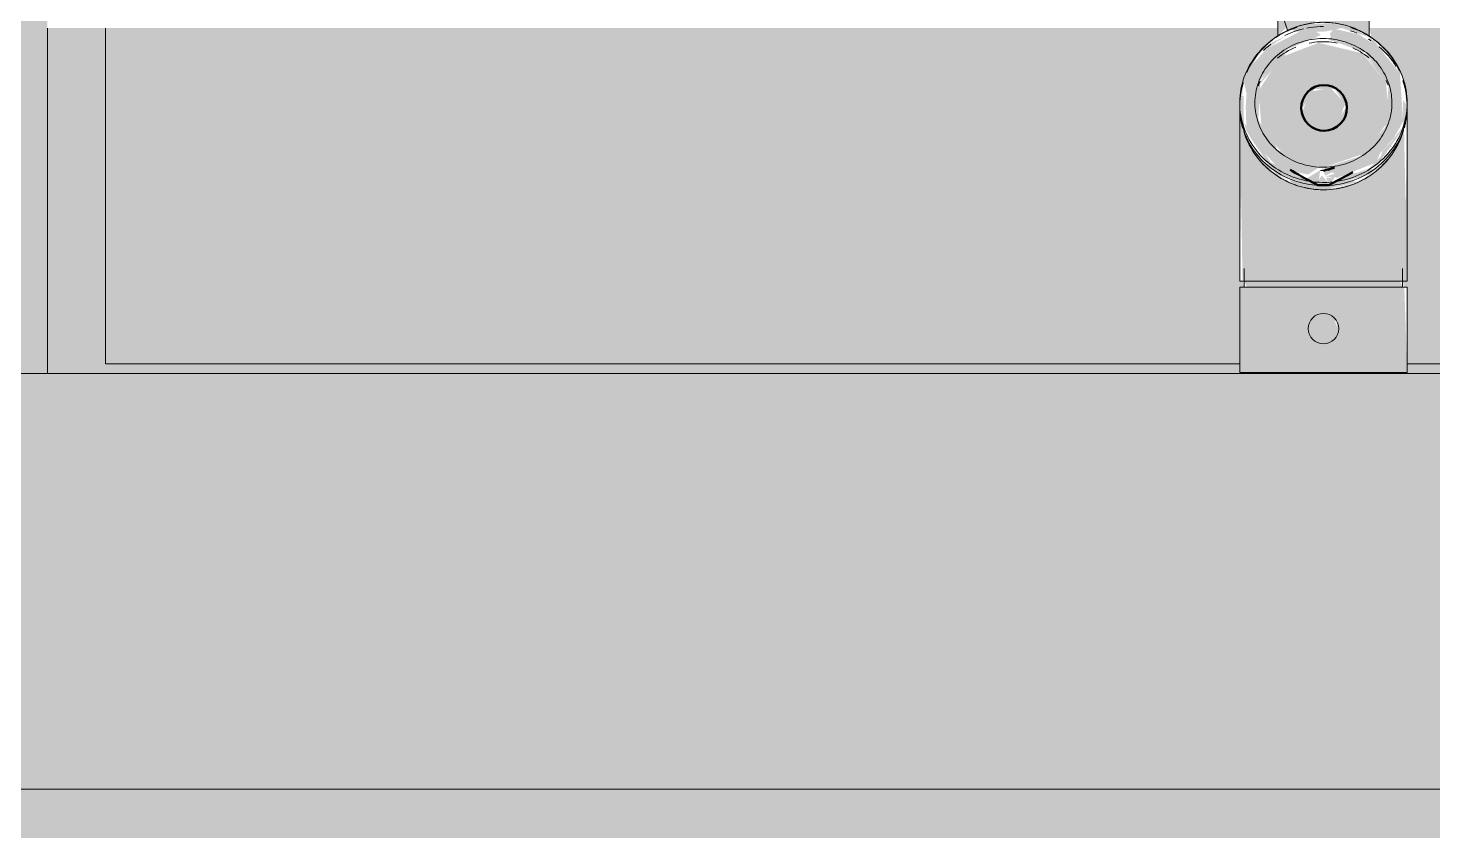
# Model space of a CAD drawing. Header units: inches. Extents: x -4218 to -1814, y 9706 to 12426.
# Drawn here: x -2713.95 to -2695.78, y 10249.87 to 10260.26 of the extents above; entities that cross this region are included whole.
import ezdxf

# ---------------------------------------------------------------- set-up
doc = ezdxf.new("R2010")
doc.units = ezdxf.units.IN
doc.header["$MEASUREMENT"] = 0
for name, color, linetype, lineweight in [('0-1', 7, 'Continuous', 5), ('0-2', 50, 'Continuous', 13), ('A-AREA-PATT-2', 51, 'Continuous', 9), ('A-GENM-1', 11, 'Continuous', 9), ('A-GENM-2', 250, 'Continuous', 9), ('A-GENM-3', 10, 'Continuous', 50), ('A-WALL-1', 8, 'Continuous', 5), ('A-WALL-4', 50, 'Continuous', 13), ('Q-CASE-1', 9, 'Continuous', 9), ('Q-CASE-3', 250, 'Continuous', 9)]:
    doc.layers.add(name, color=color, linetype=linetype, lineweight=lineweight)

# ---------------------------------------------------------------- blocks, each defined once
blk = doc.blocks.new('Vanity Cabinet-Double Door - 33_-2318066-FLOOR PLAN - 3RD FLOOR')
at = {"layer": 'Q-CASE-1'}
for points in [[(-15.012, 0.75), (-15.012, 5.092), (-15.762, 5.092), (-15.762, 0.625), (-15.137, 0.625)], [(16.613, 0.625), (16.488, 0.75), (1.82, 0.75), (1.783, 0.638), (-0.345, 0.638), (-0.345, 0.75), (-15.012, 0.75), (-15.137, 0.625), (15.442, 0.625)]]:
    blk.add_hatch(color=256, dxfattribs=at).paths.add_polyline_path(points, flags=0)
h = blk.add_hatch(color=256, dxfattribs=at)
h.paths.add_polyline_path([(16.488, 0.75), (16.488, 5.092), (1.328, 5.092), (1.364, 4.962), (1.421, 4.912), (1.603, 4.718), (1.767, 4.441), (1.791, 4.305), (1.82, 3.892), (1.783, 1.819), (1.761, 1.819), (1.783, 1.741), (1.82, 1.741), (1.82, 0.75), (15.442, 0.75)], flags=0)
h.paths.add_polyline_path([(0.147, 5.021), (0.147, 5.092), (-15.012, 5.092), (-15.012, 0.75), (-0.345, 0.75), (-0.308, 1.741), (-0.286, 1.741), (-0.308, 1.819), (-0.345, 1.819), (-0.308, 4.363), (-0.109, 4.743), (0.101, 4.959), (0.147, 5.015)], flags=0)
at = {"layer": 'Q-CASE-3'}
for p, q in [((-15.762, 5.092), (-15.762, 0.625)), ((-15.762, 5.092), (-15.762, 0.625)), ((-15.012, 5.092), (-15.012, 0.75)), ((-15.012, 0.75), (-0.345, 0.75)), ((1.82, 0.75), (16.488, 0.75))]:
    blk.add_line(p, q, dxfattribs=at)
blk = doc.blocks.new('kitchen_faucet_14143 - kitchen_faucet_14143-V171-FLOOR PLAN - 3RD FLOOR')
at = {"layer": 'A-GENM-1'}
h = blk.add_hatch(color=256, dxfattribs=at)
h.paths.add_polyline_path([(1.083, 0), (0.984, 0.43), (0.963, 0.368), (0.984, 0.057), (0.896, -0.023), (1.009, -0.091), (0.984, -0.131), (1.003, -0.212), (0.942, -0.432), (0.986, -0.425), (1.046, -0.28)], flags=0)
h.paths.add_polyline_path([(0.886, 0), (0.858, 0.008), (0.885, -0.001)], flags=0)
h.paths.add_polyline_path([(0.851, -0.655), (0.496, -0.956), (0.644, -0.859), (0.83, -0.682)], flags=0)
h.paths.add_polyline_path([(0.851, 0.655), (0.638, 0.864), (0.421, 0.988), (0.536, 0.894), (0.818, 0.678)], flags=0)
h.paths.add_polyline_path([(0.837, 0), (0.796, 0), (0.829, -0.04)], flags=0)
h.paths.add_polyline_path([(0.796, 0), (0.609, 0.542), (0.186, 0.842), (-0.3, 0.811), (-0.682, 0.506), (-0.818, -0.063), (-0.629, -0.558), (-0.194, -0.842), (0.274, -0.799), (0.645, -0.506), (0.781, -0.049)], flags=0)
h.paths.add_polyline_path([(0.322, -1.029), (-0.133, -1.03), (-0.125, -1.066), (0.056, -1.075), (0.319, -1.03)], flags=0)
h.paths.add_polyline_path([(0.319, 1.03), (0.28, 1.046), (0, 1.083), (-0.079, 1.03), (0.3, 1.03)], flags=0)
h.paths.add_polyline_path([(0.292, -0.117), (0.036, -0.28), (-0.222, -0.115), (-0.223, 0.147), (0.015, 0.294), (0.27, 0.132), (0.284, -0.035)], flags=0)
h.paths.add_polyline_path([(-0.431, -0.984), (-0.725, -0.754), (-0.481, -0.963), (-0.461, -0.971)], flags=0)
h.paths.add_polyline_path([(-0.447, 0.977), (-0.653, 0.852), (-0.454, 0.972)], flags=0)
h.paths.add_polyline_path([(-0.884, 0.611), (-0.997, 0.398), (-1.066, 0.127), (-1.064, -0.145), (-0.991, -0.413), (-0.963, -0.368), (-0.96, -0.094), (-0.965, 0.032), (-1.009, 0.235), (-0.9, 0.563)], flags=0)
h = blk.add_hatch(color=256, dxfattribs=at)
h.paths.add_polyline_path([(0.926, 0.184), (0.732, 0.678), (0.605, 0.736), (0.421, 0.907), (0.198, 1.03), (-0.426, 0.989), (-0.655, 0.802), (-0.812, 0.681), (-0.857, 0.637), (-0.828, 0.604), (-0.925, 0.465), (-1.001, 0.132), (-0.937, 0.084), (-0.894, 0.094), (-0.85, 0.094), (-0.695, 0.539), (-0.256, 0.842), (0.274, 0.799), (0.653, 0.465), (0.801, 0.002), (0.875, 0.147), (0.911, 0.029), (0.922, 0.147)], flags=0)
h.paths.add_polyline_path([(0.036, 0.985), (0.036, 0.985), (-0.041, 0.994)], flags=0)
h = blk.add_hatch(color=256, dxfattribs=at)
h.paths.add_polyline_path([(0.955, 0.252), (0.762, 0.699), (0.501, 0.883), (0.278, 1.042), (0.299, 1.003), (0.453, 0.887), (0.578, 0.764), (0.653, 0.739), (0.798, 0.599), (0.938, 0.263)], flags=0)
h.paths.add_polyline_path([(-0.259, 0.842), (-0.326, 0.823), (-0.73, 0.484), (-0.678, 0.521), (-0.271, 0.833)], flags=0)
h.paths.add_polyline_path([(-0.894, 0.094), (-0.935, 0.094), (-0.894, 0.094)], flags=0)
for points in [[(2.264, 1.083), (0.289, 1.042), (0.66, 0.847), (0.878, 0.63), (0.998, 0.395), (1.065, 0.132), (1.063, -0.149), (0.985, -0.428), (0.851, -0.655), (0.638, -0.864), (0.404, -0.994), (0.28, -1.046), (0.056, -1.083), (2.264, -1.046), (2.264, 1.046)], [(0.536, 0.862), (0.466, 0.938), (0.531, 0.866)], [(2.342, 0.938), (2.342, 1.024), (2.264, 0.989), (2.264, -1.024), (2.342, -0.989), (2.342, 0.934)], [(3.069, -0.051), (3.018, 0.139), (2.929, 0.19), (2.739, 0.139), (2.688, -0.051), (2.827, -0.19), (2.977, -0.17), (3.049, -0.098)], [(-0.97, -0.462), (-1.068, -0.112), (-1.111, -0.094), (-6.351, -1.824), (-6.257, -2.026), (-6.24, -2.174), (-1.009, -0.475)], [(0.884, -0.198), (0.803, -0.075), (0.77, -0.084), (0.554, -0.641), (0.531, -0.602), (0.181, -0.842), (-0.333, -0.817), (-0.738, -0.459), (-0.888, -0.094), (-0.925, -0.033), (-0.96, -0.094), (-0.983, -0.267), (-0.745, -0.732), (-0.504, -0.938), (-0.319, -1.03), (-0.157, -0.994), (0, -1.005), (0.309, -0.995), (0.521, -0.829), (0.547, -0.821), (0.805, -0.577), (0.883, -0.212)]]:
    blk.add_hatch(color=256, dxfattribs=at).paths.add_polyline_path(points, flags=0)
h = blk.add_hatch(color=256, dxfattribs=at)
h.paths.add_polyline_path([(3.445, -1.083), (3.445, 1.083), (2.342, 1.046), (2.342, -1.083), (3.333, -1.083)], flags=0)
h.paths.add_polyline_path([(3.069, -0.051), (2.977, -0.17), (2.801, -0.164), (2.688, -0.051), (2.78, 0.17), (2.963, 0.17), (3.026, 0.106), (3.055, 0)], flags=0)
h = blk.add_hatch(color=256, dxfattribs=at)
h.paths.add_polyline_path([(-0.9, 0.591), (-3.998, 0.568), (-4.044, 0.591), (-6.299, 0.57), (-6.299, -0.591), (-4.172, -0.551), (-4.113, -0.57), (-3.868, -0.591), (-2.578, -0.57), (-1.076, -0.048), (-1.063, 0.153), (-0.983, 0.432), (-0.901, 0.589)], flags=0)
h.paths.add_polyline_path([(-0.9, -0.591), (-1.02, -0.478), (-1.366, -0.591), (-0.908, -0.591)], flags=0)
h.paths.add_polyline_path([(-3.88, -0.577), (-4.043, -0.57), (-3.975, -0.571)], flags=0)
h = blk.add_hatch(color=256, dxfattribs=at)
h.paths.add_polyline_path([(0.984, 0.221), (0.888, 0.6), (0.818, 0.678), (0.816, 0.626), (0.895, 0.292), (0.929, 0.217), (0.965, 0.161), (0.983, 0.217)], flags=0)
h.paths.add_polyline_path([(-0.76, 0.721), (-0.884, 0.611), (-0.865, 0.57), (-0.857, 0.637), (-0.858, 0.645), (-0.765, 0.717)], flags=0)
h = blk.add_hatch(color=256, dxfattribs=at)
h.paths.add_polyline_path([(0.292, -0.117), (0.265, 0.177), (-0.033, 0.28), (-0.24, 0.086), (-0.182, -0.178), (0.073, -0.271)], flags=0)
h.paths.add_polyline_path([(-6.524, -2.152), (-6.672, -1.897), (-6.988, -1.933), (-7.111, -2.159), (-6.967, -2.408), (-6.653, -2.375), (-6.528, -2.159)], flags=0)
h = blk.add_hatch(color=256, dxfattribs=at)
h.paths.add_polyline_path([(1.021, 0.071), (0.922, 0.147), (0.926, 0.034)], flags=0)
h.paths.add_polyline_path([(1.021, -0.071), (0.829, -0.04), (0.933, -0.212), (0.941, -0.198)], flags=0)
h.paths.add_polyline_path([(0.902, 0.025), (0.838, 0.144), (0.837, 0), (0.884, 0.018)], flags=0)
h = blk.add_hatch(color=256, dxfattribs=at)
h.paths.add_polyline_path([(1.009, -0.198), (0.984, -0.131), (0.924, -0.284), (0.787, -0.686), (0.615, -0.821), (0.725, -0.746), (0.888, -0.6), (1.003, -0.212)], flags=0)
h.paths.add_polyline_path([(0.661, -0.752), (0.521, -0.866), (0.65, -0.764)], flags=0)
h.paths.add_polyline_path([(-0.745, -0.732), (-0.908, -0.483), (-0.814, -0.682), (-0.754, -0.725)], flags=0)
h = blk.add_hatch(color=256, dxfattribs=at)
h.paths.add_polyline_path([(0.947, -0.19), (0.869, -0.368), (0.728, -0.682), (0.216, -1.025), (0.319, -0.997), (0.422, -0.934), (0.797, -0.677), (0.943, -0.206)], flags=0)
h.paths.add_polyline_path([(-0.259, -0.842), (-0.693, -0.47), (-0.605, -0.608), (-0.274, -0.842)], flags=0)
at = {"layer": 'A-GENM-2'}
for p, q in [((2.264, 1.083), (0, 1.083)), ((2.342, 1.024), (2.101, 1.024)), ((2.264, 1.083), (2.264, -1.083)), ((3.445, 1.083), (2.342, 1.083)), ((2.342, -1.083), (2.342, 1.083)), ((3.445, 1.083), (3.445, -1.083)), ((-0.9, 0.591), (-6.299, 0.591)), ((-0.844, 0.619), (-0.867, 0.583)), ((0.832, 0), (0.832, -0.036)), ((-6.243, -2.175), (-0.97, -0.462)), ((-1.366, -0.591), (-0.9, -0.591)), ((0, -1.083), (2.264, -1.083)), ((2.101, -1.024), (2.342, -1.024)), ((2.342, -1.083), (3.445, -1.083))]:
    blk.add_line(p, q, dxfattribs=at)
at = {"layer": 'A-GENM-2', "flags": 128}
for points in [[(-0.451, 0.984), (-0.49, 0.966), (-0.528, 0.945), (-0.565, 0.923), (-0.602, 0.9), (-0.637, 0.875), (-0.672, 0.849), (-0.705, 0.822), (-0.737, 0.793), (-0.768, 0.763), (-0.798, 0.731), (-0.827, 0.699), (-0.854, 0.665), (-0.88, 0.63), (-0.905, 0.595), (-0.928, 0.558), (-0.949, 0.521), (-0.969, 0.482), (-0.988, 0.443), (-1.005, 0.403), (-1.02, 0.363)], [(-0.041, 1.083), (-0.083, 1.082), (-0.124, 1.079), (-0.165, 1.075), (-0.206, 1.069), (-0.247, 1.061), (-0.287, 1.051), (-0.327, 1.04), (-0.367, 1.027), (-0.406, 1.013), (-0.444, 0.996), (-0.482, 0.979), (-0.519, 0.959), (-0.555, 0.938), (-0.59, 0.916), (-0.625, 0.892), (-0.658, 0.867), (-0.691, 0.84), (-0.722, 0.812), (-0.752, 0.783), (-0.781, 0.752), (-0.809, 0.721), (-0.836, 0.688), (-0.862, 0.654), (-0.886, 0.619), (-0.909, 0.583), (-0.93, 0.546), (-0.95, 0.508), (-0.969, 0.47), (-0.986, 0.431), (-1.001, 0.391), (-1.015, 0.35)], [(-0.451, 0.984), (-0.49, 0.966), (-0.528, 0.945), (-0.565, 0.923), (-0.602, 0.9), (-0.637, 0.875), (-0.672, 0.849), (-0.705, 0.822), (-0.737, 0.793), (-0.768, 0.763), (-0.798, 0.731), (-0.827, 0.699), (-0.854, 0.665)], [(-0.451, 0.984), (-0.49, 0.966), (-0.528, 0.945), (-0.565, 0.923), (-0.602, 0.9), (-0.637, 0.875), (-0.672, 0.849), (-0.705, 0.822), (-0.737, 0.793), (-0.768, 0.763), (-0.798, 0.731), (-0.827, 0.699), (-0.854, 0.665)], [(-0.451, 0.984), (-0.49, 0.966), (-0.528, 0.945), (-0.565, 0.923), (-0.602, 0.9), (-0.637, 0.875), (-0.672, 0.849), (-0.705, 0.822), (-0.737, 0.793), (-0.768, 0.763), (-0.798, 0.731), (-0.827, 0.699), (-0.854, 0.665)], [(-0.451, 0.984), (-0.49, 0.966), (-0.528, 0.945), (-0.565, 0.923), (-0.602, 0.9), (-0.637, 0.875), (-0.672, 0.849), (-0.705, 0.822), (-0.737, 0.793), (-0.768, 0.763), (-0.798, 0.731), (-0.827, 0.699), (-0.854, 0.665)], [(-0.451, 0.984), (-0.49, 0.966), (-0.528, 0.945), (-0.565, 0.923), (-0.602, 0.9), (-0.637, 0.875), (-0.672, 0.849), (-0.705, 0.822), (-0.737, 0.793), (-0.768, 0.763), (-0.798, 0.731), (-0.827, 0.699), (-0.854, 0.665)], [(-0.513, 0.938), (-0.549, 0.916), (-0.583, 0.892), (-0.617, 0.867), (-0.649, 0.84), (-0.681, 0.812), (-0.711, 0.783), (-0.74, 0.752), (-0.768, 0.721)], [(0.269, 1.049), (0.227, 1.059), (0.184, 1.067), (0.141, 1.073), (0.098, 1.078), (0.055, 1.081), (0.012, 1.083), (-0.032, 1.082), (-0.075, 1.08), (-0.118, 1.076), (-0.161, 1.071), (-0.204, 1.063), (-0.246, 1.054), (-0.288, 1.044), (-0.329, 1.031)], [(0.269, 1.049), (0.227, 1.059), (0.184, 1.067), (0.141, 1.073), (0.098, 1.078), (0.055, 1.081), (0.012, 1.083), (-0.032, 1.082), (-0.075, 1.08), (-0.118, 1.076), (-0.161, 1.071), (-0.204, 1.063), (-0.246, 1.054), (-0.288, 1.044), (-0.329, 1.031)], [(0.269, 1.049), (0.227, 1.059), (0.184, 1.067), (0.141, 1.073), (0.098, 1.078), (0.055, 1.081), (0.012, 1.083), (-0.032, 1.082), (-0.075, 1.08), (-0.118, 1.076), (-0.161, 1.071), (-0.204, 1.063), (-0.246, 1.054), (-0.288, 1.044), (-0.329, 1.031)], [(0.269, 1.049), (0.227, 1.059), (0.184, 1.067), (0.141, 1.073), (0.098, 1.078), (0.055, 1.081), (0.012, 1.083), (-0.032, 1.082), (-0.075, 1.08), (-0.118, 1.076), (-0.161, 1.071), (-0.204, 1.063), (-0.246, 1.054), (-0.288, 1.044), (-0.329, 1.031)], [(0.269, 1.049), (0.227, 1.059), (0.184, 1.067), (0.141, 1.073), (0.098, 1.078), (0.055, 1.081), (0.012, 1.083), (-0.032, 1.082), (-0.075, 1.08), (-0.118, 1.076), (-0.161, 1.071), (-0.204, 1.063), (-0.246, 1.054), (-0.288, 1.044), (-0.329, 1.031)], [(0.269, 1.049), (0.227, 1.059), (0.184, 1.067), (0.141, 1.073), (0.098, 1.078), (0.055, 1.081), (0.012, 1.083), (-0.032, 1.082), (-0.075, 1.08), (-0.118, 1.076), (-0.161, 1.071), (-0.204, 1.063), (-0.246, 1.054), (-0.288, 1.044), (-0.329, 1.031)], [(0, 1.083), (-0.041, 1.082), (-0.083, 1.079), (-0.124, 1.075), (-0.165, 1.069), (-0.206, 1.061), (-0.246, 1.051), (-0.286, 1.04), (-0.325, 1.027)], [(0.988, 0), (0.987, 0.043), (0.984, 0.086), (0.98, 0.129), (0.975, 0.172), (0.967, 0.214), (0.958, 0.256), (0.948, 0.298), (0.936, 0.339), (0.922, 0.38), (0.907, 0.42), (0.891, 0.459), (0.872, 0.498), (0.853, 0.536), (0.832, 0.573), (0.809, 0.609), (0.786, 0.644), (0.76, 0.679), (0.734, 0.712), (0.706, 0.744), (0.678, 0.775), (0.647, 0.804), (0.616, 0.833), (0.584, 0.86), (0.551, 0.885), (0.517, 0.91), (0.482, 0.932), (0.446, 0.954), (0.409, 0.974), (0.371, 0.992), (0.333, 1.008), (0.294, 1.023), (0.255, 1.037), (0.215, 1.048), (0.175, 1.058), (0.134, 1.067), (0.094, 1.073), (0.052, 1.078), (0.011, 1.081), (-0.03, 1.083), (-0.041, 1.083)], [(1.029, 0), (1.028, 0.043), (1.026, 0.086), (1.022, 0.129), (1.016, 0.172), (1.009, 0.214), (1, 0.256), (0.989, 0.298), (0.977, 0.339), (0.964, 0.38), (0.949, 0.42), (0.932, 0.459), (0.914, 0.498), (0.894, 0.536), (0.873, 0.573), (0.851, 0.609), (0.827, 0.644), (0.802, 0.679), (0.775, 0.712), (0.748, 0.744), (0.719, 0.775), (0.689, 0.804), (0.658, 0.833), (0.626, 0.86), (0.592, 0.885), (0.558, 0.91), (0.523, 0.932), (0.487, 0.954), (0.45, 0.974), (0.413, 0.992), (0.375, 1.008), (0.336, 1.023), (0.297, 1.037), (0.257, 1.048), (0.216, 1.058), (0.176, 1.067), (0.135, 1.073), (0.094, 1.078), (0.053, 1.081), (0.011, 1.083), (0, 1.083)], [(1.083, 0), (1.082, 0.043), (1.079, 0.087), (1.075, 0.13), (1.069, 0.172), (1.061, 0.215), (1.052, 0.257), (1.041, 0.299), (1.028, 0.341), (1.013, 0.381), (0.997, 0.422), (0.98, 0.461), (0.96, 0.5), (0.94, 0.538), (0.917, 0.575), (0.894, 0.611), (0.868, 0.647), (0.842, 0.681), (0.814, 0.714), (0.785, 0.746), (0.754, 0.777), (0.723, 0.806), (0.69, 0.834), (0.656, 0.861), (0.621, 0.887), (0.585, 0.911), (0.548, 0.934), (0.51, 0.955), (0.472, 0.975), (0.432, 0.993), (0.392, 1.009), (0.352, 1.024), (0.31, 1.037)], [(0.868, 0.647), (0.842, 0.681), (0.814, 0.714), (0.785, 0.746), (0.754, 0.777), (0.723, 0.806), (0.69, 0.834), (0.656, 0.861), (0.621, 0.887), (0.585, 0.911), (0.548, 0.934), (0.51, 0.955), (0.472, 0.975), (0.432, 0.993), (0.392, 1.009)], [(0.868, 0.647), (0.842, 0.681), (0.814, 0.714), (0.785, 0.746), (0.754, 0.777), (0.723, 0.806), (0.69, 0.834), (0.656, 0.861), (0.621, 0.887), (0.585, 0.911), (0.548, 0.934), (0.51, 0.955), (0.472, 0.975), (0.432, 0.993), (0.392, 1.009)], [(0.868, 0.647), (0.842, 0.681), (0.814, 0.714), (0.785, 0.746), (0.754, 0.777), (0.723, 0.806), (0.69, 0.834), (0.656, 0.861), (0.621, 0.887), (0.585, 0.911), (0.548, 0.934), (0.51, 0.955), (0.472, 0.975), (0.432, 0.993), (0.392, 1.009)], [(0.868, 0.647), (0.842, 0.681), (0.814, 0.714), (0.785, 0.746), (0.754, 0.777), (0.723, 0.806), (0.69, 0.834), (0.656, 0.861), (0.621, 0.887), (0.585, 0.911), (0.548, 0.934), (0.51, 0.955), (0.472, 0.975), (0.432, 0.993), (0.392, 1.009)], [(0.868, 0.647), (0.842, 0.681), (0.814, 0.714), (0.785, 0.746), (0.754, 0.777), (0.723, 0.806), (0.69, 0.834), (0.656, 0.861), (0.621, 0.887), (0.585, 0.911), (0.548, 0.934), (0.51, 0.955), (0.472, 0.975), (0.432, 0.993), (0.392, 1.009)], [(-0.874, 0), (-0.873, 0.036), (-0.871, 0.071), (-0.868, 0.107), (-0.863, 0.142), (-0.857, 0.177), (-0.849, 0.212), (-0.841, 0.246), (-0.831, 0.28), (-0.82, 0.314), (-0.807, 0.347), (-0.793, 0.379), (-0.779, 0.411), (-0.762, 0.442), (-0.745, 0.473), (-0.727, 0.502), (-0.707, 0.531), (-0.687, 0.559), (-0.665, 0.586), (-0.643, 0.612), (-0.619, 0.637), (-0.595, 0.661), (-0.57, 0.685), (-0.543, 0.706), (-0.517, 0.727), (-0.489, 0.747), (-0.461, 0.765), (-0.432, 0.782), (-0.402, 0.798), (-0.372, 0.813), (-0.341, 0.826), (-0.31, 0.838), (-0.279, 0.849), (-0.247, 0.858), (-0.214, 0.866), (-0.182, 0.873), (-0.149, 0.878), (-0.116, 0.882), (-0.083, 0.885), (-0.05, 0.886), (-0.041, 0.886)], [(-0.33, 0.813), (-0.3, 0.826), (-0.269, 0.838)], [(-0.041, 0.886), (-0.008, 0.885), (0.025, 0.883), (0.058, 0.88), (0.09, 0.875), (0.123, 0.868), (0.155, 0.861), (0.187, 0.852), (0.219, 0.841), (0.25, 0.83), (0.281, 0.817), (0.311, 0.802), (0.341, 0.787), (0.37, 0.77), (0.399, 0.752), (0.426, 0.733), (0.453, 0.712), (0.48, 0.691), (0.505, 0.668), (0.53, 0.644), (0.554, 0.619), (0.577, 0.593), (0.598, 0.567), (0.619, 0.539), (0.639, 0.51), (0.658, 0.481), (0.675, 0.45), (0.692, 0.42), (0.707, 0.388), (0.721, 0.356), (0.734, 0.323), (0.745, 0.289), (0.755, 0.255), (0.764, 0.221), (0.772, 0.186), (0.779, 0.151), (0.784, 0.116), (0.787, 0.081), (0.79, 0.045), (0.791, 0.01), (0.791, 0)], [(-0.88, 0.63), (-0.905, 0.595), (-0.928, 0.558), (-0.949, 0.521), (-0.969, 0.482), (-0.988, 0.443), (-1.005, 0.403), (-1.02, 0.363), (-1.034, 0.322), (-1.046, 0.28), (-1.056, 0.238), (-1.065, 0.196), (-1.072, 0.153), (-1.077, 0.11), (-1.081, 0.067), (-1.082, 0.023), (-1.083, 0)], [(-0.88, 0.63), (-0.905, 0.595), (-0.928, 0.558), (-0.949, 0.521), (-0.969, 0.482), (-0.988, 0.443), (-1.005, 0.403), (-1.02, 0.363), (-1.034, 0.322), (-1.046, 0.28), (-1.056, 0.238), (-1.065, 0.196), (-1.072, 0.153), (-1.077, 0.11), (-1.081, 0.067), (-1.082, 0.023), (-1.083, 0)], [(-0.88, 0.63), (-0.905, 0.595), (-0.928, 0.558), (-0.949, 0.521), (-0.969, 0.482), (-0.988, 0.443), (-1.005, 0.403), (-1.02, 0.363), (-1.034, 0.322), (-1.046, 0.28), (-1.056, 0.238), (-1.065, 0.196), (-1.072, 0.153), (-1.077, 0.11), (-1.081, 0.067), (-1.082, 0.023), (-1.083, 0)], [(-0.88, 0.63), (-0.905, 0.595), (-0.928, 0.558), (-0.949, 0.521), (-0.969, 0.482), (-0.988, 0.443), (-1.005, 0.403), (-1.02, 0.363), (-1.034, 0.322), (-1.046, 0.28), (-1.056, 0.238), (-1.065, 0.196), (-1.072, 0.153), (-1.077, 0.11), (-1.081, 0.067), (-1.082, 0.023), (-1.083, 0)], [(-0.88, 0.63), (-0.905, 0.595), (-0.928, 0.558), (-0.949, 0.521), (-0.969, 0.482), (-0.988, 0.443), (-1.005, 0.403), (-1.02, 0.363), (-1.034, 0.322), (-1.046, 0.28), (-1.056, 0.238), (-1.065, 0.196), (-1.072, 0.153), (-1.077, 0.11), (-1.081, 0.067), (-1.082, 0.023), (-1.083, 0)], [(-0.752, 0.379), (-0.737, 0.411), (-0.721, 0.442), (-0.704, 0.473), (-0.685, 0.502), (-0.666, 0.531), (-0.645, 0.559), (-0.624, 0.586)], [(1.083, 0), (1.082, 0.043), (1.079, 0.087), (1.075, 0.13), (1.069, 0.172), (1.061, 0.215), (1.052, 0.257), (1.041, 0.299), (1.028, 0.341), (1.013, 0.381), (0.997, 0.422), (0.98, 0.461), (0.96, 0.5), (0.94, 0.538), (0.917, 0.575), (0.894, 0.611)], [(1.083, 0), (1.082, 0.043), (1.079, 0.087), (1.075, 0.13), (1.069, 0.172), (1.061, 0.215), (1.052, 0.257), (1.041, 0.299), (1.028, 0.341), (1.013, 0.381), (0.997, 0.422), (0.98, 0.461), (0.96, 0.5), (0.94, 0.538), (0.917, 0.575), (0.894, 0.611)], [(1.083, 0), (1.082, 0.043), (1.079, 0.087), (1.075, 0.13), (1.069, 0.172), (1.061, 0.215), (1.052, 0.257), (1.041, 0.299), (1.028, 0.341), (1.013, 0.381), (0.997, 0.422), (0.98, 0.461), (0.96, 0.5), (0.94, 0.538), (0.917, 0.575), (0.894, 0.611)], [(1.083, 0), (1.082, 0.043), (1.079, 0.087), (1.075, 0.13), (1.069, 0.172), (1.061, 0.215), (1.052, 0.257), (1.041, 0.299), (1.028, 0.341), (1.013, 0.381), (0.997, 0.422), (0.98, 0.461), (0.96, 0.5), (0.94, 0.538), (0.917, 0.575), (0.894, 0.611)], [(1.083, 0), (1.082, 0.043), (1.079, 0.087), (1.075, 0.13), (1.069, 0.172), (1.061, 0.215), (1.052, 0.257), (1.041, 0.299), (1.028, 0.341), (1.013, 0.381), (0.997, 0.422), (0.98, 0.461), (0.96, 0.5), (0.94, 0.538), (0.917, 0.575), (0.894, 0.611)], [(-0.944, 0.431), (-0.96, 0.391), (-0.974, 0.35)], [(-0.832, 0), (-0.832, 0.036), (-0.83, 0.071), (-0.826, 0.107), (-0.821, 0.142), (-0.815, 0.177)], [(0.829, 0.081), (0.831, 0.045), (0.832, 0.01), (0.832, 0)], [(-1.083, 0), (-1.082, -0.043), (-1.079, -0.087), (-1.075, -0.13), (-1.069, -0.172), (-1.061, -0.215), (-1.052, -0.257), (-1.041, -0.299), (-1.028, -0.341), (-1.013, -0.381), (-0.997, -0.422), (-0.98, -0.461), (-0.96, -0.5), (-0.94, -0.538), (-0.917, -0.575), (-0.894, -0.611), (-0.868, -0.647)], [(-1.083, 0), (-1.082, -0.043), (-1.079, -0.087), (-1.075, -0.13), (-1.069, -0.172), (-1.061, -0.215), (-1.052, -0.257), (-1.041, -0.299), (-1.028, -0.341), (-1.013, -0.381), (-0.997, -0.422), (-0.98, -0.461), (-0.96, -0.5), (-0.94, -0.538), (-0.917, -0.575), (-0.894, -0.611)], [(-1.083, 0), (-1.082, -0.043), (-1.079, -0.087), (-1.075, -0.13), (-1.069, -0.172), (-1.061, -0.215), (-1.052, -0.257), (-1.041, -0.299), (-1.028, -0.341), (-1.013, -0.381), (-0.997, -0.422), (-0.98, -0.461), (-0.96, -0.5), (-0.94, -0.538), (-0.917, -0.575), (-0.894, -0.611)], [(-1.083, 0), (-1.082, -0.043), (-1.079, -0.087), (-1.075, -0.13), (-1.069, -0.172), (-1.061, -0.215), (-1.052, -0.257), (-1.041, -0.299), (-1.028, -0.341), (-1.013, -0.381), (-0.997, -0.422), (-0.98, -0.461), (-0.96, -0.5), (-0.94, -0.538), (-0.917, -0.575), (-0.894, -0.611)], [(-1.083, 0), (-1.082, -0.043), (-1.079, -0.087), (-1.075, -0.13), (-1.069, -0.172), (-1.061, -0.215), (-1.052, -0.257), (-1.041, -0.299), (-1.028, -0.341), (-1.013, -0.381), (-0.997, -0.422), (-0.98, -0.461), (-0.96, -0.5), (-0.94, -0.538), (-0.917, -0.575), (-0.894, -0.611)], [(-1.083, 0), (-1.082, -0.043), (-1.079, -0.087), (-1.075, -0.13), (-1.069, -0.172), (-1.061, -0.215), (-1.052, -0.257), (-1.041, -0.299), (-1.028, -0.341), (-1.013, -0.381), (-0.997, -0.422), (-0.98, -0.461), (-0.96, -0.5), (-0.94, -0.538), (-0.917, -0.575), (-0.894, -0.611)], [(-1.019, -0.339), (-1.005, -0.38), (-0.99, -0.42), (-0.973, -0.459), (-0.955, -0.498), (-0.936, -0.536), (-0.915, -0.573), (-0.892, -0.609), (-0.868, -0.644), (-0.843, -0.679), (-0.817, -0.712), (-0.789, -0.744), (-0.76, -0.775), (-0.73, -0.804), (-0.699, -0.833), (-0.667, -0.86), (-0.634, -0.885), (-0.599, -0.91), (-0.564, -0.932), (-0.528, -0.954), (-0.492, -0.974), (-0.454, -0.992), (-0.416, -1.008), (-0.377, -1.023), (-0.338, -1.037), (-0.298, -1.048), (-0.258, -1.058), (-0.217, -1.067), (-0.176, -1.073), (-0.135, -1.078), (-0.094, -1.081), (-0.053, -1.083), (-0.041, -1.083)], [(-1.029, 0), (-1.028, -0.043), (-1.026, -0.086), (-1.022, -0.129), (-1.016, -0.172), (-1.009, -0.214)], [(-0.041, -0.886), (-0.074, -0.885), (-0.107, -0.883), (-0.14, -0.88), (-0.173, -0.875), (-0.206, -0.868), (-0.238, -0.861), (-0.27, -0.852), (-0.302, -0.841), (-0.333, -0.83), (-0.364, -0.817), (-0.394, -0.802), (-0.424, -0.787), (-0.453, -0.77), (-0.481, -0.752), (-0.509, -0.733), (-0.536, -0.712), (-0.563, -0.691), (-0.588, -0.668), (-0.613, -0.644), (-0.636, -0.619), (-0.659, -0.593), (-0.681, -0.567), (-0.702, -0.539), (-0.722, -0.51), (-0.74, -0.481), (-0.758, -0.45), (-0.774, -0.42), (-0.79, -0.388), (-0.804, -0.356), (-0.816, -0.323), (-0.828, -0.289), (-0.838, -0.255), (-0.847, -0.221), (-0.855, -0.186), (-0.861, -0.151), (-0.866, -0.116), (-0.87, -0.081), (-0.872, -0.045), (-0.874, -0.01), (-0.874, 0)], [(-0.814, -0.186), (-0.82, -0.151), (-0.825, -0.116), (-0.829, -0.081), (-0.831, -0.045), (-0.832, -0.01), (-0.832, 0)], [(-0.041, -1.083), (0, -1.082), (0.041, -1.079), (0.082, -1.075), (0.123, -1.069), (0.164, -1.061), (0.204, -1.051), (0.244, -1.04), (0.284, -1.027), (0.323, -1.013), (0.361, -0.996), (0.399, -0.979), (0.436, -0.959), (0.472, -0.938), (0.507, -0.916), (0.542, -0.892), (0.575, -0.867), (0.608, -0.84), (0.639, -0.812), (0.67, -0.783), (0.699, -0.752), (0.727, -0.721), (0.753, -0.688), (0.779, -0.654), (0.803, -0.619), (0.826, -0.583), (0.847, -0.546), (0.867, -0.508), (0.886, -0.47), (0.903, -0.431), (0.918, -0.391), (0.932, -0.35), (0.945, -0.309), (0.956, -0.267), (0.965, -0.225), (0.973, -0.183), (0.979, -0.141), (0.983, -0.098), (0.986, -0.055), (0.988, -0.012), (0.988, 0)], [(0.791, 0), (0.79, -0.036), (0.788, -0.071), (0.785, -0.107), (0.78, -0.142), (0.774, -0.177), (0.767, -0.212), (0.758, -0.246), (0.748, -0.28), (0.737, -0.314), (0.724, -0.347), (0.711, -0.379), (0.696, -0.411), (0.68, -0.442), (0.662, -0.473), (0.644, -0.502), (0.625, -0.531), (0.604, -0.559), (0.583, -0.586), (0.56, -0.612), (0.536, -0.637), (0.512, -0.661), (0.487, -0.685), (0.461, -0.706), (0.434, -0.727), (0.406, -0.747), (0.378, -0.765), (0.349, -0.782), (0.319, -0.798), (0.289, -0.813), (0.258, -0.826), (0.227, -0.838), (0.196, -0.849), (0.164, -0.858), (0.132, -0.866), (0.099, -0.873), (0.066, -0.878), (0.034, -0.882), (0.001, -0.885), (-0.032, -0.886), (-0.041, -0.886)], [(0, -1.083), (0.041, -1.082), (0.083, -1.079), (0.124, -1.075), (0.165, -1.069), (0.206, -1.061), (0.246, -1.051), (0.286, -1.04), (0.325, -1.027), (0.364, -1.013), (0.403, -0.996), (0.44, -0.979), (0.477, -0.959), (0.513, -0.938), (0.549, -0.916), (0.583, -0.892), (0.617, -0.867), (0.649, -0.84), (0.681, -0.812), (0.711, -0.783), (0.74, -0.752), (0.768, -0.721), (0.795, -0.688), (0.82, -0.654), (0.844, -0.619), (0.867, -0.583), (0.889, -0.546), (0.909, -0.508), (0.927, -0.47), (0.944, -0.431), (0.96, -0.391), (0.974, -0.35), (0.986, -0.309), (0.997, -0.267), (1.006, -0.225), (1.014, -0.183), (1.02, -0.141), (1.025, -0.098), (1.028, -0.055), (1.029, -0.012), (1.029, 0)], [(0.329, -1.031), (0.37, -1.017), (0.411, -1.002), (0.451, -0.984), (0.49, -0.966), (0.528, -0.945), (0.565, -0.923), (0.602, -0.9), (0.637, -0.875), (0.672, -0.849), (0.705, -0.822), (0.737, -0.793), (0.768, -0.763), (0.798, -0.731), (0.827, -0.699), (0.854, -0.665), (0.88, -0.63), (0.905, -0.595), (0.928, -0.558), (0.949, -0.521), (0.969, -0.482), (0.988, -0.443), (1.005, -0.403), (1.02, -0.363), (1.034, -0.322), (1.046, -0.28), (1.056, -0.238), (1.065, -0.196), (1.072, -0.153), (1.077, -0.11), (1.081, -0.067), (1.082, -0.023), (1.083, 0)], [(0.88, -0.63), (0.905, -0.595), (0.928, -0.558), (0.949, -0.521), (0.969, -0.482), (0.988, -0.443), (1.005, -0.403), (1.02, -0.363), (1.034, -0.322), (1.046, -0.28), (1.056, -0.238), (1.065, -0.196), (1.072, -0.153), (1.077, -0.11), (1.081, -0.067), (1.082, -0.023), (1.083, 0)], [(0.88, -0.63), (0.905, -0.595), (0.928, -0.558), (0.949, -0.521), (0.969, -0.482), (0.988, -0.443), (1.005, -0.403), (1.02, -0.363), (1.034, -0.322), (1.046, -0.28), (1.056, -0.238), (1.065, -0.196), (1.072, -0.153), (1.077, -0.11), (1.081, -0.067), (1.082, -0.023), (1.083, 0)], [(0.88, -0.63), (0.905, -0.595), (0.928, -0.558), (0.949, -0.521), (0.969, -0.482), (0.988, -0.443), (1.005, -0.403), (1.02, -0.363), (1.034, -0.322), (1.046, -0.28), (1.056, -0.238), (1.065, -0.196), (1.072, -0.153), (1.077, -0.11), (1.081, -0.067), (1.082, -0.023), (1.083, 0)], [(0.88, -0.63), (0.905, -0.595), (0.928, -0.558), (0.949, -0.521), (0.969, -0.482), (0.988, -0.443), (1.005, -0.403), (1.02, -0.363), (1.034, -0.322), (1.046, -0.28), (1.056, -0.238), (1.065, -0.196), (1.072, -0.153), (1.077, -0.11), (1.081, -0.067), (1.082, -0.023), (1.083, 0)], [(0.88, -0.63), (0.905, -0.595), (0.928, -0.558), (0.949, -0.521), (0.969, -0.482), (0.988, -0.443), (1.005, -0.403), (1.02, -0.363), (1.034, -0.322), (1.046, -0.28), (1.056, -0.238), (1.065, -0.196), (1.072, -0.153), (1.077, -0.11), (1.081, -0.067), (1.082, -0.023), (1.083, 0)], [(-1, -0.256), (-0.989, -0.298), (-0.977, -0.339), (-0.964, -0.38), (-0.949, -0.42), (-0.932, -0.459), (-0.914, -0.498)], [(-0.618, -0.593), (-0.64, -0.567), (-0.661, -0.539), (-0.68, -0.51), (-0.699, -0.481), (-0.717, -0.45), (-0.733, -0.42), (-0.748, -0.388), (-0.762, -0.356)], [(-0.842, -0.681), (-0.814, -0.714), (-0.785, -0.746), (-0.754, -0.777), (-0.723, -0.806), (-0.69, -0.834), (-0.656, -0.861), (-0.621, -0.887), (-0.585, -0.911), (-0.548, -0.934), (-0.51, -0.955), (-0.472, -0.975)], [(-0.842, -0.681), (-0.814, -0.714), (-0.785, -0.746), (-0.754, -0.777), (-0.723, -0.806), (-0.69, -0.834), (-0.656, -0.861), (-0.621, -0.887), (-0.585, -0.911), (-0.548, -0.934), (-0.51, -0.955), (-0.472, -0.975)], [(-0.842, -0.681), (-0.814, -0.714), (-0.785, -0.746), (-0.754, -0.777), (-0.723, -0.806), (-0.69, -0.834), (-0.656, -0.861), (-0.621, -0.887), (-0.585, -0.911), (-0.548, -0.934), (-0.51, -0.955), (-0.472, -0.975)], [(-0.842, -0.681), (-0.814, -0.714), (-0.785, -0.746), (-0.754, -0.777), (-0.723, -0.806), (-0.69, -0.834), (-0.656, -0.861), (-0.621, -0.887), (-0.585, -0.911), (-0.548, -0.934), (-0.51, -0.955), (-0.472, -0.975)], [(-0.842, -0.681), (-0.814, -0.714), (-0.785, -0.746), (-0.754, -0.777), (-0.723, -0.806), (-0.69, -0.834), (-0.656, -0.861), (-0.621, -0.887), (-0.585, -0.911), (-0.548, -0.934), (-0.51, -0.955), (-0.472, -0.975)], [(-0.842, -0.681), (-0.814, -0.714), (-0.785, -0.746), (-0.754, -0.777), (-0.723, -0.806), (-0.69, -0.834), (-0.656, -0.861), (-0.621, -0.887), (-0.585, -0.911), (-0.548, -0.934), (-0.51, -0.955), (-0.472, -0.975)], [(-0.802, -0.679), (-0.775, -0.712), (-0.748, -0.744), (-0.719, -0.775)], [(0.411, -1.002), (0.451, -0.984), (0.49, -0.966), (0.528, -0.945), (0.565, -0.923), (0.602, -0.9), (0.637, -0.875), (0.672, -0.849), (0.705, -0.822), (0.737, -0.793), (0.768, -0.763), (0.798, -0.731), (0.827, -0.699), (0.854, -0.665)], [(0.411, -1.002), (0.451, -0.984), (0.49, -0.966), (0.528, -0.945), (0.565, -0.923), (0.602, -0.9), (0.637, -0.875), (0.672, -0.849), (0.705, -0.822), (0.737, -0.793), (0.768, -0.763), (0.798, -0.731), (0.827, -0.699), (0.854, -0.665)], [(0.411, -1.002), (0.451, -0.984), (0.49, -0.966), (0.528, -0.945), (0.565, -0.923), (0.602, -0.9), (0.637, -0.875), (0.672, -0.849), (0.705, -0.822), (0.737, -0.793), (0.768, -0.763), (0.798, -0.731), (0.827, -0.699), (0.854, -0.665)], [(0.411, -1.002), (0.451, -0.984), (0.49, -0.966), (0.528, -0.945), (0.565, -0.923), (0.602, -0.9), (0.637, -0.875), (0.672, -0.849), (0.705, -0.822), (0.737, -0.793), (0.768, -0.763), (0.798, -0.731), (0.827, -0.699), (0.854, -0.665)], [(0.411, -1.002), (0.451, -0.984), (0.49, -0.966), (0.528, -0.945), (0.565, -0.923), (0.602, -0.9), (0.637, -0.875), (0.672, -0.849), (0.705, -0.822), (0.737, -0.793), (0.768, -0.763), (0.798, -0.731), (0.827, -0.699), (0.854, -0.665)], [(-0.26, -0.841), (-0.291, -0.83), (-0.322, -0.817)], [(-0.31, -1.037), (-0.269, -1.049), (-0.227, -1.059), (-0.184, -1.067), (-0.141, -1.073), (-0.098, -1.078), (-0.055, -1.081), (-0.012, -1.083), (0.032, -1.082), (0.075, -1.08), (0.118, -1.076), (0.161, -1.071), (0.204, -1.063), (0.246, -1.054), (0.288, -1.044)], [(-0.31, -1.037), (-0.269, -1.049), (-0.227, -1.059), (-0.184, -1.067), (-0.141, -1.073), (-0.098, -1.078), (-0.055, -1.081), (-0.012, -1.083), (0.032, -1.082), (0.075, -1.08), (0.118, -1.076), (0.161, -1.071), (0.204, -1.063), (0.246, -1.054), (0.288, -1.044)], [(-0.31, -1.037), (-0.269, -1.049), (-0.227, -1.059), (-0.184, -1.067), (-0.141, -1.073), (-0.098, -1.078), (-0.055, -1.081), (-0.012, -1.083), (0.032, -1.082), (0.075, -1.08), (0.118, -1.076), (0.161, -1.071), (0.204, -1.063), (0.246, -1.054), (0.288, -1.044)], [(-0.31, -1.037), (-0.269, -1.049), (-0.227, -1.059), (-0.184, -1.067), (-0.141, -1.073), (-0.098, -1.078), (-0.055, -1.081), (-0.012, -1.083), (0.032, -1.082), (0.075, -1.08), (0.118, -1.076), (0.161, -1.071), (0.204, -1.063), (0.246, -1.054), (0.288, -1.044)], [(-0.31, -1.037), (-0.269, -1.049), (-0.227, -1.059), (-0.184, -1.067), (-0.141, -1.073), (-0.098, -1.078), (-0.055, -1.081), (-0.012, -1.083), (0.032, -1.082), (0.075, -1.08), (0.118, -1.076), (0.161, -1.071), (0.204, -1.063), (0.246, -1.054), (0.288, -1.044)], [(-0.31, -1.037), (-0.269, -1.049), (-0.227, -1.059), (-0.184, -1.067), (-0.141, -1.073), (-0.098, -1.078), (-0.055, -1.081), (-0.012, -1.083), (0.032, -1.082), (0.075, -1.08), (0.118, -1.076), (0.161, -1.071), (0.204, -1.063), (0.246, -1.054), (0.288, -1.044)], [(-0.297, -1.037), (-0.257, -1.048), (-0.216, -1.058), (-0.176, -1.067), (-0.135, -1.073), (-0.094, -1.078), (-0.053, -1.081), (-0.011, -1.083), (0, -1.083)]]:
    blk.add_lwpolyline(points, dxfattribs=at)
at = {"layer": 'A-GENM-2'}
for centre, radius, start, end in [((0, 0), 1.083, 114.5564, 142.4111), ((0, 0), 1.083, 75, 105), ((0, 0), 1.083, 37.5889, 70.8476), ((0, 0), 1.083, 145.3367, 180), ((0, 0), 1.083, 360, 35.1858), ((2.878, 0), 0.197, 0, 180), ((0, 0), 1.083, 180, 215.1858), ((0, 0), 1.083, 325.3367, 360), ((2.878, 0), 0.197, 180, 360), ((0, 0), 1.083, 217.5889, 246.3625), ((0, 0), 1.083, 289.3548, 322.4111), ((0, 0), 1.083, 255, 285)]:
    blk.add_arc(centre, radius, start, end, dxfattribs=at)
at = {"layer": 'A-GENM-3'}
for start, end in [(35.0319, 215.0319), (215.0319, 35.0319)]:
    blk.add_arc((0.024, 0.008), 0.295, start, end, dxfattribs=at)
for points in [[(1.021, 0.071), (0.954, 0.202), (0.898, 0.305), (0.853, 0.381)], [(0.796, 0.141), (0.808, 0.097), (0.822, 0.05), (0.837, 0)], [(1.024, 0), (1.024, 0.012), (1.024, 0.036), (1.022, 0.06), (1.021, 0.071)], [(0.824, -0.43), (0.873, -0.352), (0.939, -0.232), (1.021, -0.071)], [(1.021, -0.071), (1.022, -0.06), (1.024, -0.036), (1.024, -0.012), (1.024, 0)]]:
    blk.add_open_spline(points, degree=3, dxfattribs=at)
blk = doc.blocks.new('CTR - 1st Phase - Unit Layouts_rvt-1-FLOOR PLAN - 3RD FLOOR')
at = {"layer": 'A-WALL-1'}
blk.add_hatch(color=256, dxfattribs=at).paths.add_polyline_path([(-2753.299, 10250.414), (-2644.699, 10250.414), (-2644.699, 10251.414), (-2645.074, 10251.414), (-2645.074, 10255.789), (-2753.299, 10255.789), (-2753.299, 10255.164)], flags=0)
at = {"layer": 'A-WALL-4'}
for p, q in [((-2753.299, 10255.789), (-2645.074, 10255.789)), ((-2644.699, 10250.414), (-2753.299, 10250.414))]:
    blk.add_line(p, q, dxfattribs=at)
at = {"layer": '0-2', "rotation": 269.9999999999499}
blk.add_blockref('kitchen_faucet_14143 - kitchen_faucet_14143-V171-FLOOR PLAN - 3RD FLOOR', (-2697.199, 10259.248), dxfattribs=at)
at = {"layer": '0-2'}
blk.add_blockref('Vanity Cabinet-Double Door - 33_-2318066-FLOOR PLAN - 3RD FLOOR', (-2697.936, 10255.164), dxfattribs=at)

msp = doc.modelspace()

# ---------------------------------------------------------------- hatches: boundary and pattern name
at = {"layer": 'A-AREA-PATT-2'}
h = msp.add_hatch(color=256, dxfattribs=at)
h.paths.add_polyline_path([(-2857.58079, 10332.0394), (-2855.58079, 10332.0394), (-2855.58079, 10308.0394), (-2857.58079, 10308.0394), (-2857.58079, 10313.1144)], flags=0)
h.paths.add_polyline_path([(-2751.31001, 9984.6269), (-2715.86124, 9984.6269), (-2715.86124, 9989.0644), (-2715.98624, 9989.0644), (-2715.98624, 9985.7519), (-2716.61124, 9985.7519), (-2716.61124, 9989.6894), (-2674.94952, 9989.6894), (-2674.94952, 9989.0644), (-2645.54874, 9989.0644), (-2645.54874, 10013.5894), (-2644.69874, 10013.5894), (-2644.69874, 10250.4144), (-2753.29874, 10250.4144), (-2753.29874, 10255.7894), (-2738.19874, 10255.7894), (-2738.19874, 10281.84255), (-2738.00189, 10282.0394), (-2737.10579, 10282.0394), (-2737.10579, 10282.2894), (-2733.37469, 10282.2894), (-2733.34116, 10282.5394), (-2731.40619, 10282.5394), (-2731.40619, 10282.2894), (-2722.0487, 10282.2894), (-2722.0487, 10282.5394), (-2721.45815, 10282.5394), (-2721.45815, 10282.2894), (-2720.8676, 10282.2894), (-2720.8676, 10282.5394), (-2720.27705, 10282.5394), (-2720.27705, 10282.2894), (-2719.6865, 10282.2894), (-2719.6865, 10282.5394), (-2719.09595, 10282.5394), (-2719.09595, 10282.2894), (-2718.50539, 10282.2894), (-2718.50539, 10282.5394), (-2717.91484, 10282.5394), (-2717.91484, 10282.2894), (-2715.29167, 10282.2894), (-2715.27059, 10282.0394), (-2714.34234, 10282.01734), (-2714.25639, 10281.98174), (-2714.19874, 10281.84255), (-2714.19874, 10255.7894), (-2713.69874, 10255.7894), (-2713.69874, 10280.21234), (-2680.69874, 10280.21234), (-2680.69874, 10255.7894), (-2645.07374, 10255.7894), (-2645.07374, 10305.4144), (-2669.07374, 10305.4144), (-2669.07374, 10335.4144), (-2645.07374, 10335.4144), (-2645.07374, 10336.1644), (-2657.32374, 10336.1644), (-2657.32374, 10346.6644), (-2645.07374, 10346.6644), (-2645.07374, 10347.4144), (-2657.69874, 10347.4144), (-2667.40064, 10357.1163), (-2668.46077, 10356.05617), (-2668.80616, 10356.40155), (-2667.74602, 10357.46168), (-2669.69874, 10359.4144), (-2669.69874, 10372.4144), (-2696.17374, 10372.4144), (-2696.17374, 10372.7894), (-2644.69874, 10372.7894), (-2644.69874, 10373.4144), (-2732.54874, 10373.4144), (-2732.54874, 10355.4144), (-2743.19874, 10355.4144), (-2743.19874, 10357.3519), (-2743.82374, 10357.3519), (-2743.82374, 10359.2894), (-2778.57374, 10359.2894), (-2778.57374, 10357.3519), (-2779.19874, 10357.3519), (-2779.19874, 10355.4144), (-2801.14874, 10355.4144), (-2801.14874, 10332.0394), (-2809.58079, 10332.0394), (-2809.58079, 10336.7894), (-2805.89874, 10336.7894), (-2805.89874, 10356.03955), (-2805.27374, 10356.03955), (-2805.27374, 10373.4144), (-2864.51285, 10373.4144), (-2864.51285, 10336.7894), (-2857.58079, 10336.7894), (-2857.58079, 10332.0394), (-2864.51285, 10332.0394), (-2864.51285, 10313.1144), (-2869.26285, 10313.1144), (-2869.26285, 10373.4144), (-2931.27374, 10373.4144), (-2931.27374, 10371.5394), (-2905.26285, 10371.5394), (-2905.26285, 10336.7894), (-2912.01285, 10336.7894), (-2912.01285, 10341.5394), (-2910.01285, 10341.5394), (-2910.01285, 10363.4144), (-2931.27374, 10363.4144), (-2931.27374, 10341.5394), (-2927.01285, 10341.5394), (-2927.01285, 10336.7894), (-2931.27374, 10336.7894), (-2931.27374, 10334.84147), (-2909.01285, 10334.84147), (-2909.01285, 10335.09147), (-2891.01285, 10335.09147), (-2891.01285, 10334.84147), (-2888.01285, 10334.82017), (-2888.01285, 10333.59147), (-2891.01285, 10333.59147), (-2891.01285, 10333.1644), (-2892.51285, 10333.1644), (-2892.51285, 10333.34147), (-2906.27887, 10333.34147), (-2906.27887, 10333.1644), (-2907.77887, 10333.1644), (-2907.77887, 10333.34147), (-2909.01285, 10333.34147), (-2909.01285, 10333.59147), (-2931.27374, 10333.59147), (-2931.27374, 10325.31769), (-2924.79752, 10325.31769), (-2923.8331, 10325.19072), (-2922.9344, 10324.81847), (-2922.16268, 10324.22631), (-2921.57051, 10323.45458), (-2921.19826, 10322.55589), (-2921.07129, 10321.51516), (-2921.07129, 10320.20313), (-2918.04752, 10320.55085), (-2917.04752, 10321.7426), (-2916.04752, 10322.30937), (-2915.04752, 10322.57732), (-2914.04371, 10322.75432), (-2913.04752, 10322.84147), (-2911.05513, 10322.66716), (-2909.04752, 10322.12922), (-2907.04752, 10321.40128), (-2905.04752, 10320.46867), (-2903.04752, 10319.08124), (-2902.04752, 10318.08124), (-2901.54752, 10317.21521), (-2901.04752, 10315.84147), (-2901.04752, 10314.84147), (-2901.54752, 10313.46773), (-2902.04752, 10312.60171), (-2903.04752, 10311.60171), (-2905.22376, 10310.13209), (-2907.04752, 10309.28166), (-2909.04752, 10308.55372), (-2911.05513, 10308.01578), (-2913.04752, 10307.84147), (-2914.53799, 10308.01578), (-2915.04752, 10308.10562), (-2916.04752, 10308.37357), (-2917.04752, 10308.94034), (-2918.04752, 10310.13209), (-2921.07129, 10310.47981), (-2921.07129, 10309.09147), (-2921.19826, 10308.12705), (-2921.57051, 10307.22836), (-2922.16268, 10306.45663), (-2922.9344, 10305.86447), (-2923.92551, 10305.48005), (-2924.79752, 10305.36525), (-2931.27374, 10305.36525), (-2931.27374, 10290.1644), (-2908.52374, 10290.1644), (-2908.52374, 10248.1644), (-2931.27374, 10248.1644), (-2931.27374, 10247.7394), (-2903.77374, 10247.7394), (-2903.77374, 10242.9894), (-2931.27374, 10242.9894), (-2931.27374, 9989.0644), (-2908.09796, 9989.0644), (-2908.09796, 9989.6894), (-2868.32374, 9989.6894), (-2868.32374, 10021.3394), (-2863.06124, 10021.3394), (-2863.06124, 10016.5894), (-2863.57374, 10016.5894), (-2863.57374, 9989.0644), (-2863.06124, 9989.0644), (-2863.06124, 10011.3769), (-2835.18624, 10011.3769), (-2835.18624, 9989.0644), (-2832.56124, 9989.0644), (-2832.56124, 10016.5894), (-2833.06124, 10016.5894), (-2833.06124, 10021.3394), (-2824.43624, 10021.3394), (-2824.43624, 10016.5894), (-2824.06124, 10016.5894), (-2824.06124, 9989.0644), (-2805.87374, 9989.0644), (-2805.87374, 10016.5894), (-2806.43624, 10016.5894), (-2806.43624, 10021.3394), (-2805.87374, 10021.3394), (-2805.87374, 10176.2394), (-2801.12374, 10176.2394), (-2801.12374, 9989.0644), (-2753.48624, 9989.0644), (-2753.48624, 9989.6894), (-2751.23624, 9989.6894), (-2751.23624, 9985.7519), (-2751.86124, 9985.7519), (-2751.86124, 9989.0644), (-2751.98624, 9989.0644), (-2751.98624, 9984.6269), (-2751.86124, 9984.6269)], flags=0)
h.paths.add_polyline_path([(-2658.14874, 10013.58637), (-2706.14874, 10013.58637), (-2706.14874, 10048.58637), (-2700.14874, 10048.58637), (-2700.14874, 10049.58637), (-2664.14874, 10049.58637), (-2664.14874, 10048.58637), (-2658.14874, 10048.58637), (-2658.14874, 10017.58637)], flags=0)
h.paths.add_polyline_path([(-2923.92551, 10026.1144), (-2930.58624, 10026.1144), (-2930.58624, 10044.1144), (-2912.58624, 10044.1144), (-2912.58624, 10026.1144), (-2920.67167, 10026.1144)], flags=0)
h.paths.add_polyline_path([(-2930.58624, 10048.1144), (-2931.08624, 10048.1144), (-2931.08624, 10126.1144), (-2851.08624, 10126.1144), (-2851.08624, 10048.1144), (-2923.92551, 10048.1144)], flags=0)
h.paths.add_polyline_path([(-2710.47374, 10058.58637), (-2745.47374, 10058.58637), (-2745.47374, 10142.58637), (-2710.47374, 10142.58637), (-2710.47374, 10136.58637), (-2709.47374, 10136.58637), (-2709.47374, 10064.58637), (-2710.47374, 10064.58637)], flags=0)
h.paths.add_polyline_path([(-2658.14874, 10061.0761), (-2661.19874, 10061.0761), (-2661.19874, 10079.0761), (-2657.19874, 10079.0761), (-2657.19874, 10115.0761), (-2661.19874, 10115.0761), (-2661.19874, 10133.0761), (-2645.07374, 10133.0761), (-2645.07374, 10061.0761), (-2657.19874, 10061.0761)], flags=0)
h.paths.add_polyline_path([(-2912.58624, 10128.04623), (-2930.58624, 10128.04623), (-2930.58624, 10146.04623), (-2912.58624, 10146.04623), (-2912.58624, 10130.03242)], flags=0)
h.paths.add_polyline_path([(-2700.14874, 10151.58637), (-2700.14874, 10152.58637), (-2706.14874, 10152.58637), (-2706.14874, 10187.58637), (-2658.14874, 10187.58637), (-2658.14874, 10152.58637), (-2664.14874, 10152.58637), (-2664.14874, 10151.58637), (-2684.40489, 10151.58637)], flags=0)
h.paths.add_polyline_path([(-2805.87374, 10210.2394), (-2805.87374, 10214.2394), (-2809.63624, 10214.2394), (-2809.63624, 10213.4894), (-2812.13624, 10213.4894), (-2812.13624, 10214.2394), (-2812.38624, 10214.2394), (-2812.38624, 10216.2394), (-2837.38624, 10216.2394), (-2837.38624, 10217.6144), (-2860.38624, 10217.6144), (-2860.38624, 10214.2394), (-2860.63624, 10214.2394), (-2860.63624, 10213.4894), (-2863.13624, 10213.4894), (-2863.13624, 10214.2394), (-2869.26285, 10214.2394), (-2869.26285, 10242.9894), (-2871.77374, 10242.9894), (-2871.77374, 10247.7394), (-2869.26285, 10247.7394), (-2869.26285, 10279.1144), (-2864.51285, 10279.1144), (-2864.51285, 10276.4894), (-2863.13624, 10276.4894), (-2863.13624, 10277.2394), (-2860.63624, 10277.2394), (-2860.63624, 10276.4894), (-2860.38624, 10276.4894), (-2860.38624, 10273.1144), (-2837.38624, 10273.1144), (-2837.38624, 10274.4894), (-2812.38624, 10274.4894), (-2812.38624, 10276.4894), (-2812.13624, 10276.4894), (-2812.13624, 10277.2394), (-2809.63624, 10277.2394), (-2809.63624, 10276.4894), (-2801.12374, 10276.4894), (-2801.12374, 10210.2394), (-2805.24874, 10210.2394)], flags=0)
h.paths.add_polyline_path([(-2835.38624, 10217.6144), (-2812.38624, 10217.6144), (-2812.38624, 10218.9894), (-2812.13624, 10218.9894), (-2812.13624, 10219.7394), (-2809.63624, 10219.7394), (-2809.63624, 10218.9894), (-2805.87374, 10218.9894), (-2805.87374, 10242.9894), (-2864.51285, 10242.9894), (-2864.51285, 10218.9894), (-2863.13624, 10218.9894), (-2863.13624, 10219.7394), (-2860.63624, 10219.7394), (-2860.63624, 10218.9894), (-2835.38624, 10218.9894)], flags=0)
h.paths.add_polyline_path([(-2685.50756, 10228.19991), (-2686.50756, 10228.19991), (-2686.50756, 10249.33282), (-2685.50756, 10249.33282), (-2685.50756, 10248.33533), (-2671.00756, 10248.33533), (-2671.00756, 10249.33282), (-2670.00756, 10249.33282), (-2670.00756, 10228.19991), (-2677.83564, 10228.19991)], flags=0)
h.paths.add_polyline_path([(-2715.62887, 10228.19991), (-2716.62887, 10228.19991), (-2716.62887, 10249.33282), (-2715.62887, 10249.33282), (-2715.62887, 10248.33533), (-2701.12887, 10248.33533), (-2701.12887, 10249.33282), (-2700.12887, 10249.33282), (-2700.12887, 10228.19991), (-2701.12887, 10228.19991)], flags=0)
h.paths.add_polyline_path([(-2745.75019, 10228.19991), (-2745.75019, 10249.33282), (-2744.75019, 10249.33282), (-2744.75019, 10248.33533), (-2730.25019, 10248.33533), (-2730.25019, 10249.33282), (-2729.25019, 10249.33282), (-2729.25019, 10228.19991), (-2745.25019, 10228.19991)], flags=0)
h.paths.add_polyline_path([(-2864.51285, 10247.7394), (-2805.87374, 10247.7394), (-2805.87374, 10271.7394), (-2809.63624, 10271.7394), (-2809.63624, 10270.9894), (-2812.13624, 10270.9894), (-2812.13624, 10271.7394), (-2812.38624, 10271.7394), (-2812.38624, 10273.1144), (-2835.38624, 10273.1144), (-2835.38624, 10271.7394), (-2860.63624, 10271.7394), (-2860.63624, 10270.9894), (-2863.13624, 10270.9894), (-2863.13624, 10271.7394), (-2864.51285, 10271.7394), (-2864.51285, 10269.2461)], flags=0)
h.paths.add_polyline_path([(-2659.57299, 10262.6644), (-2659.57299, 10263.15284), (-2658.07374, 10263.15284), (-2658.07374, 10262.6644), (-2659.07419, 10262.6644)], flags=0)
h.paths.add_polyline_path([(-2659.07419, 10266.6644), (-2659.57299, 10266.6644), (-2659.57299, 10267.15284), (-2658.07374, 10267.15284), (-2658.07374, 10266.6644)], flags=0)
h.paths.add_polyline_path([(-2745.82374, 10279.1644), (-2746.32311, 10279.1644), (-2746.32311, 10280.16502), (-2749.07436, 10280.16502), (-2749.07436, 10279.1644), (-2749.57374, 10279.1644), (-2749.57374, 10280.6644), (-2745.82374, 10280.6644), (-2745.82374, 10280.08831)], flags=0)
h.paths.add_polyline_path([(-2678.68718, 10279.7894), (-2678.68718, 10281.28865), (-2678.19874, 10281.28865), (-2678.19874, 10279.7894)], flags=0)
h.paths.add_polyline_path([(-2668.69468, 10289.30095), (-2670.19393, 10289.30095), (-2670.19393, 10289.7894), (-2668.69468, 10289.7894), (-2668.69468, 10289.35478)], flags=0)
h.paths.add_polyline_path([(-2659.57299, 10289.67595), (-2659.57299, 10290.1644), (-2658.07374, 10290.1644), (-2658.07374, 10289.67595), (-2659.07419, 10289.67595)], flags=0)
h.paths.add_polyline_path([(-2659.07419, 10293.67595), (-2659.57299, 10293.67595), (-2659.57299, 10294.1644), (-2658.07374, 10294.1644), (-2658.07374, 10293.67595)], flags=0)
h.paths.add_polyline_path([(-2670.19874, 10296.5394), (-2670.19874, 10300.2894), (-2668.69874, 10300.2894), (-2668.69874, 10299.79002), (-2669.69936, 10299.79002), (-2669.69936, 10297.03877), (-2668.69874, 10297.03877), (-2668.69874, 10296.5394), (-2669.69936, 10296.5394)], flags=0)
h.paths.add_polyline_path([(-2811.58079, 10308.0394), (-2811.58079, 10332.0394), (-2809.58079, 10332.0394), (-2809.58079, 10308.0394), (-2811.38624, 10308.0394)], flags=0)
h.paths.add_polyline_path([(-2744.94874, 10319.4144), (-2744.94874, 10355.4144), (-2743.19874, 10355.4144), (-2743.19874, 10319.4144)], flags=0)
h.paths.add_polyline_path([(-2888.01285, 10333.1644), (-2889.51285, 10333.1644), (-2889.51285, 10333.48999), (-2888.01285, 10333.48999)], flags=0)
h.paths.add_polyline_path([(-2659.30504, 10337.4144), (-2659.57299, 10337.4144), (-2659.57299, 10337.90284), (-2658.07374, 10337.90284), (-2658.07374, 10337.4144), (-2659.18693, 10337.4144)], flags=0)
h.paths.add_polyline_path([(-2669.69919, 10338.80095), (-2670.19799, 10338.80095), (-2670.19799, 10339.2894), (-2668.69874, 10339.2894), (-2668.69874, 10338.80095), (-2669.07374, 10338.80095)], flags=0)
h.paths.add_polyline_path([(-2731.92374, 10340.7894), (-2731.92374, 10370.7894), (-2696.17374, 10370.7894), (-2696.17374, 10340.7894), (-2721.32201, 10340.7894)], flags=0)
h.paths.add_polyline_path([(-2844.33079, 10346.0394), (-2844.33079, 10372.0394), (-2819.33079, 10372.0394), (-2819.33079, 10346.0394)], flags=0)
h.paths.add_polyline_path([(-2690.07374, 10347.2894), (-2690.07374, 10348.7894), (-2689.57436, 10348.7894), (-2689.57436, 10347.78877), (-2686.82311, 10347.78877), (-2686.82311, 10348.7894), (-2686.32374, 10348.7894), (-2686.32374, 10347.2894), (-2689.57436, 10347.2894)], flags=0)
h.paths.add_polyline_path([(-2678.21029, 10347.2942), (-2678.69874, 10347.2942), (-2678.69874, 10348.79346), (-2678.21029, 10348.7894), (-2678.21029, 10347.78877)], flags=0)
h.paths.add_polyline_path([(-2680.18529, 10357.91514), (-2680.67374, 10357.91514), (-2680.67374, 10359.4144), (-2680.18529, 10359.4144), (-2680.18529, 10358.41395)], flags=0)
h.paths.add_polyline_path([(-2684.18529, 10357.91514), (-2684.67374, 10357.91514), (-2684.67374, 10359.4144), (-2684.18529, 10359.4144), (-2684.18529, 10358.41395)], flags=0)

# ---------------------------------------------------------------- block references
at = {"layer": '0-1'}
msp.add_blockref('CTR - 1st Phase - Unit Layouts_rvt-1-FLOOR PLAN - 3RD FLOOR', (0, 0), dxfattribs=at)

doc.saveas('drawing.dxf')
